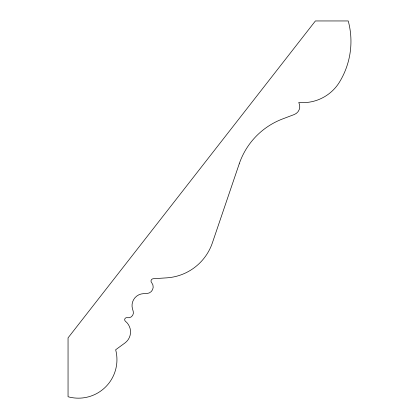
<?xml version="1.0" encoding="UTF-8"?>
<svg xmlns="http://www.w3.org/2000/svg" width="419" height="419" viewBox="0 0 419 419"><rect width="100%" height="100%" fill="white"/><g stroke="black" fill="none" stroke-linecap="round" stroke-linejoin="round"><path stroke-width="0.63" d="M239.233 163.824L212.386 242.847A51.762 51.762 0 0 1 166.762 277.849L153.165 278.74A2.315 2.315 0 0 0 151.725 282.731A6.61 6.61 0 0 1 146.776 293.504L143.382 293.667A11.931 11.931 0 0 0 132.524 308.997L133.2 311.265A5.101 5.101 0 0 1 127.198 317.696A2.037 2.037 0 0 0 125.333 321.19A13.68 13.68 0 0 1 124.946 342.978L115.66 349.771A38.522 38.522 0 0 1 68.051 396.746L68.051 337.876L315.402 20.95L348.236 20.95A78.054 78.054 0 0 1 338.678 83.386A43.22 43.22 0 0 1 298.742 102.482A8.521 8.521 0 0 1 294.269 114.523L282.595 118.944A73.152 73.152 0 0 0 239.233 163.824"/></g></svg>
